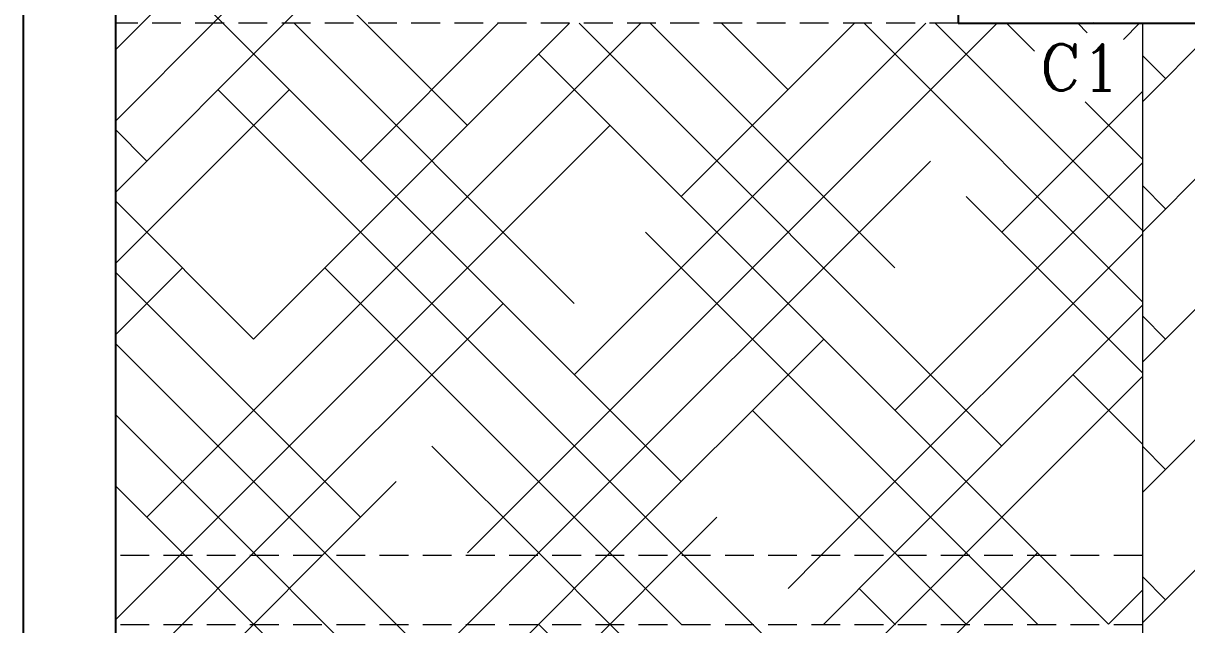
# Model space of a CAD drawing. Header units: millimetres. Extents: x 331487 to 517269, y 198509 to 399936.
# Drawn here: x 382806 to 387857, y 365238 to 367849 of the extents above; entities that cross this region are included whole.
import ezdxf

# ---------------------------------------------------------------- set-up
doc = ezdxf.new("R2010")
doc.units = ezdxf.units.MM
doc.header["$MEASUREMENT"] = 0
doc.linetypes.add('DASHED', pattern=[0.75, 0.5, -0.25])
doc.linetypes.add('DASHED2', pattern=[0.375, 0.25, -0.125])
doc.layers.add('9th_Sunk', color=251, linetype='DASHED', lineweight=5)
doc.layers.add('BEAM', color=1, linetype='Continuous', lineweight=5)
doc.layers.add('COLUMN', color=6, linetype='Continuous')
doc.styles.add('RC', font='romanc.shx', dxfattribs={"height": 200})

msp = doc.modelspace()

# ---------------------------------------------------------------- linework, layer by layer
at = {"layer": '9th_Sunk', "linetype": 'Continuous'}
for p, q in [((383321.3, 367849), (383621.3, 368149)), ((383672, 367849), (383372, 368149)), ((383630.7, 367849), (383930.7, 368149)), ((383940, 367849), (384240, 368149)), ((384290.7, 367849), (383990.7, 368149)), ((383205.7, 367733.4), (383321.3, 367849)), ((383205.7, 367424), (383630.7, 367849)), ((383205.7, 367114.7), (383940, 367849)), ((383342, 365704.2), (385486.8, 367849)), ((385662.2, 365858.9), (383672, 367849)), ((383806, 366477.6), (385177.5, 367849)), ((385198.1, 366632.3), (383981.4, 367849)), ((384270.1, 367251), (384868.1, 367849)), ((384734.1, 367405.7), (384290.7, 367849)), ((384734.1, 365549.5), (387033.6, 367849)), ((385198.1, 366322.9), (386724.3, 367849)), ((387054.3, 366013.5), (385218.8, 367849)), ((386590.2, 366786.9), (385528.2, 367849)), ((385662.2, 367096.3), (386414.9, 367849)), ((386126.2, 367560.3), (385837.5, 367849)), ((387665.1, 366640.1), (386456.2, 367849)), ((387665.1, 366949.5), (386765.6, 367849)), ((387196.7, 367727.3), (387075, 367849)), ((387425.6, 367807.8), (387384.3, 367849)), ((387582.4, 367779.1), (387652.3, 367849)), ((387220.9, 365537.6), (385043.5, 367715)), ((383205.7, 366805.3), (383960.7, 367560.3)), ((385674.1, 365537.6), (383651.3, 367560.3)), ((387054.3, 366941.6), (387665.1, 367552.5)), ((387665.1, 367258.9), (387416.2, 367507.8)), ((383484.8, 365537.6), (385352.8, 367405.7)), ((383342, 367251), (383205.7, 367387.3)), ((385031.6, 365537.6), (386744.9, 367251)), ((386590.2, 366168.2), (387665.1, 367243.1)), ((383806, 366477.6), (383205.7, 367077.9)), ((387665.1, 366330.8), (386899.6, 367096.3)), ((386911.5, 365537.6), (385507.5, 366941.6)), ((386269, 365537.6), (387665.1, 366933.8)), ((383205.7, 366496), (383496.7, 366786.9)), ((384270.1, 365704.2), (383205.7, 366768.6)), ((385364.7, 365537.6), (384115.4, 366786.9)), ((383794.1, 365537.6), (384888.8, 366632.3)), ((386578.4, 365537.6), (387665.1, 366624.4)), ((384127.3, 365537.6), (383205.7, 366459.2)), ((385340.9, 365537.6), (386280.9, 366477.6)), ((386887.7, 365537.6), (387665.1, 366315)), ((387665.1, 366021.4), (387363.6, 366322.9)), ((383817.9, 365537.6), (383205.7, 366149.9)), ((386602.1, 365537.6), (385971.5, 366168.2)), ((385055.3, 365537.6), (384579.4, 366013.5)), ((383508.6, 365537.6), (383205.7, 365840.5)), ((384103.5, 365537.6), (384424.7, 365858.9)), ((385650.3, 365537.6), (385816.8, 365704.2)), ((383205.7, 365258.5), (383484.8, 365537.6)), ((383494.1, 365237.6), (383794.1, 365537.6)), ((383808.6, 365237.6), (383508.6, 365537.6)), ((383803.5, 365237.6), (384103.5, 365537.6)), ((384117.9, 365237.6), (383817.9, 365537.6)), ((384427.3, 365237.6), (384127.3, 365537.6)), ((384731.6, 365237.6), (385031.6, 365537.6)), ((385040.9, 365237.6), (385340.9, 365537.6)), ((385355.3, 365237.6), (385055.3, 365537.6)), ((385350.3, 365237.6), (385650.3, 365537.6)), ((385664.7, 365237.6), (385364.7, 365537.6)), ((385974.1, 365237.6), (385674.1, 365537.6)), ((386126.2, 365394.8), (386269, 365537.6)), ((386278.4, 365237.6), (386578.4, 365537.6)), ((386587.7, 365237.6), (386887.7, 365537.6)), ((386902.1, 365237.6), (386602.1, 365537.6)), ((386897.1, 365237.6), (387197.1, 365537.6)), ((387211.5, 365237.6), (386911.5, 365537.6)), ((387197.1, 365537.6), (387209, 365549.5)), ((387518.3, 365240.1), (387220.9, 365537.6)), ((386592.8, 365237.6), (386435.6, 365394.8)), ((387518.3, 365240.1), (387665.1, 365387)), ((383205.7, 364949.2), (383494.1, 365237.6)), ((383205.7, 364639.8), (383803.5, 365237.6)), ((383342, 363229.3), (385350.3, 365237.6)), ((383806, 364002.7), (385040.9, 365237.6)), ((385662.2, 363384), (383808.6, 365237.6)), ((385198.1, 364157.4), (384117.9, 365237.6)), ((384270.1, 364776.1), (384731.6, 365237.6)), ((384734.1, 364930.8), (384427.3, 365237.6)), ((384734.1, 363074.6), (386897.1, 365237.6)), ((385046, 365237.6), (385043.5, 365240.1)), ((387388.2, 362895.4), (385046, 365237.6)), ((385198.1, 363848), (386587.7, 365237.6)), ((387054.3, 363538.7), (385355.3, 365237.6)), ((386126.2, 365085.5), (385974.1, 365237.6))]:
    msp.add_line(p, q, dxfattribs=at)
at = {"layer": 'BEAM', "linetype": 'DASHED2', "ltscale": 500}
for p, q in [((386865.1, 367849), (383205.7, 367849)), ((387665.1, 365537.6), (383205.7, 365537.6)), ((387665.1, 365237.6), (383205.7, 365237.6))]:
    msp.add_line(p, q, dxfattribs=at)
at = {"layer": 'BEAM', "ltscale": 750}
for p, q in [((387665.1, 367849), (387665.1, 365537.6)), ((387665.1, 365537.6), (387665.1, 362888.7))]:
    msp.add_line(p, q, dxfattribs=at)
at = {"layer": 'BEAM', "color": 253, "linetype": 'Continuous', "ltscale": 750}
for p, q in [((387665.1, 367508.3), (387965.1, 367808.3)), ((387765.8, 367609), (387665.1, 367709.6)), ((387665.1, 366942.6), (387965.1, 367242.6)), ((387765.8, 367043.3), (387665.1, 367144)), ((387665.1, 366376.9), (387965.1, 366676.9)), ((387765.8, 366477.6), (387665.1, 366578.3)), ((387665.1, 365811.2), (387965.1, 366111.2)), ((387765.8, 365911.9), (387665.1, 366012.6)), ((387665.1, 365245.5), (387965.1, 365545.5)), ((387765.8, 365346.2), (387665.1, 365446.9))]:
    msp.add_line(p, q, dxfattribs=at)
at = {"layer": 'COLUMN'}
for p, q in [((382805.7, 395451.5), (382805.7, 362605.5)), ((383205.7, 395051.5), (383205.7, 362995.9)), ((386865.1, 368149), (386865.1, 367849)), ((386865.1, 367849), (388065.1, 367849))]:
    msp.add_line(p, q, dxfattribs=at)
at = {"layer": 'COLUMN', "color": 2, "linetype": 'Continuous'}
for p, q in [((387161.2, 367849.2), (387163.6, 367849)), ((387454.3, 367849), (387455.4, 367852.3))]:
    msp.add_line(p, q, dxfattribs=at)

# ---------------------------------------------------------------- texts
at = {"layer": 'COLUMN', "style": 'RC'}
msp.add_text('C1', height=200, dxfattribs=at).set_placement((387218.1, 367557.8))

doc.saveas('drawing.dxf')
